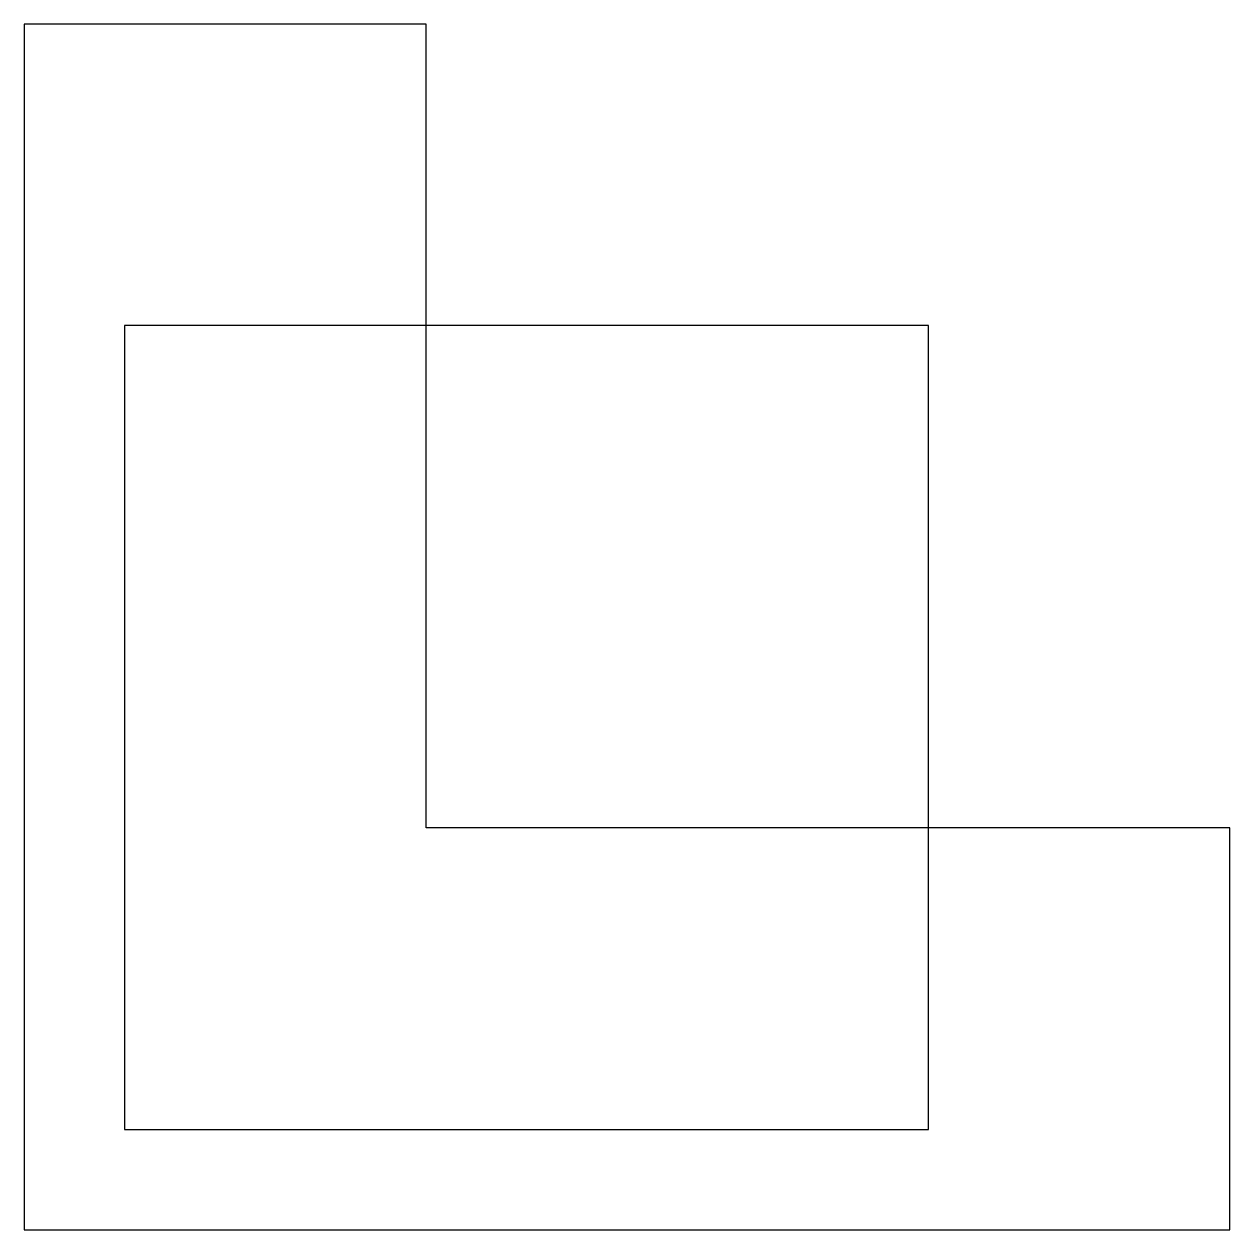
# Model space of a CAD drawing. Header units: millimetres. Extents: x 0 to 60, y 0 to 60.
import ezdxf

# ---------------------------------------------------------------- set-up
doc = ezdxf.new("R2010")
doc.units = ezdxf.units.MM
doc.layers.add('AUSSEN', color=1, linetype='CONTINUOUS')
doc.layers.add('INNEN', color=5, linetype='CONTINUOUS')

msp = doc.modelspace()

# ---------------------------------------------------------------- linework, layer by layer
at = {"layer": 'AUSSEN'}
msp.add_lwpolyline([(0, 0), (60, 0), (60, 20), (20, 20), (20, 60), (0, 60)], close=True, dxfattribs=at)
at = {"layer": 'INNEN'}
msp.add_lwpolyline([(5, 5), (45, 5), (45, 45), (5, 45)], close=True, dxfattribs=at)

doc.saveas('drawing.dxf')
